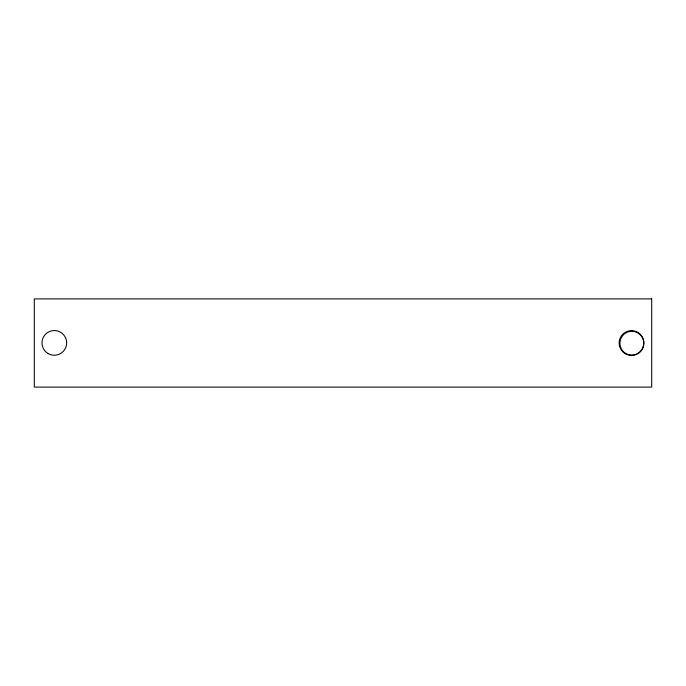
<?xml version="1.0" encoding="UTF-8"?>
<svg xmlns="http://www.w3.org/2000/svg" width="686" height="686" viewBox="0 0 686 686"><rect width="100%" height="100%" fill="white"/><g stroke="black" fill="none" stroke-linecap="round" stroke-linejoin="round"><path stroke-width="1.03" d="M651.7 298.899L34.3 298.899L34.3 387.101L651.7 387.101L651.7 298.899M625.203 353.642A12.357 12.357 0 0 0 643.837 343.12A12.357 12.357 0 0 0 625.418 332.238A12.357 12.357 0 0 0 625.203 353.642M48.037 353.53A12.357 12.357 0 0 0 66.671 343.009A12.357 12.357 0 0 0 48.243 332.135A12.357 12.357 0 0 0 48.037 353.53M625.881 353.564A11.945 11.945 0 0 0 643.794 343.223A11.945 11.945 0 0 0 625.881 332.882A11.945 11.945 0 0 0 625.881 353.564"/></g></svg>
